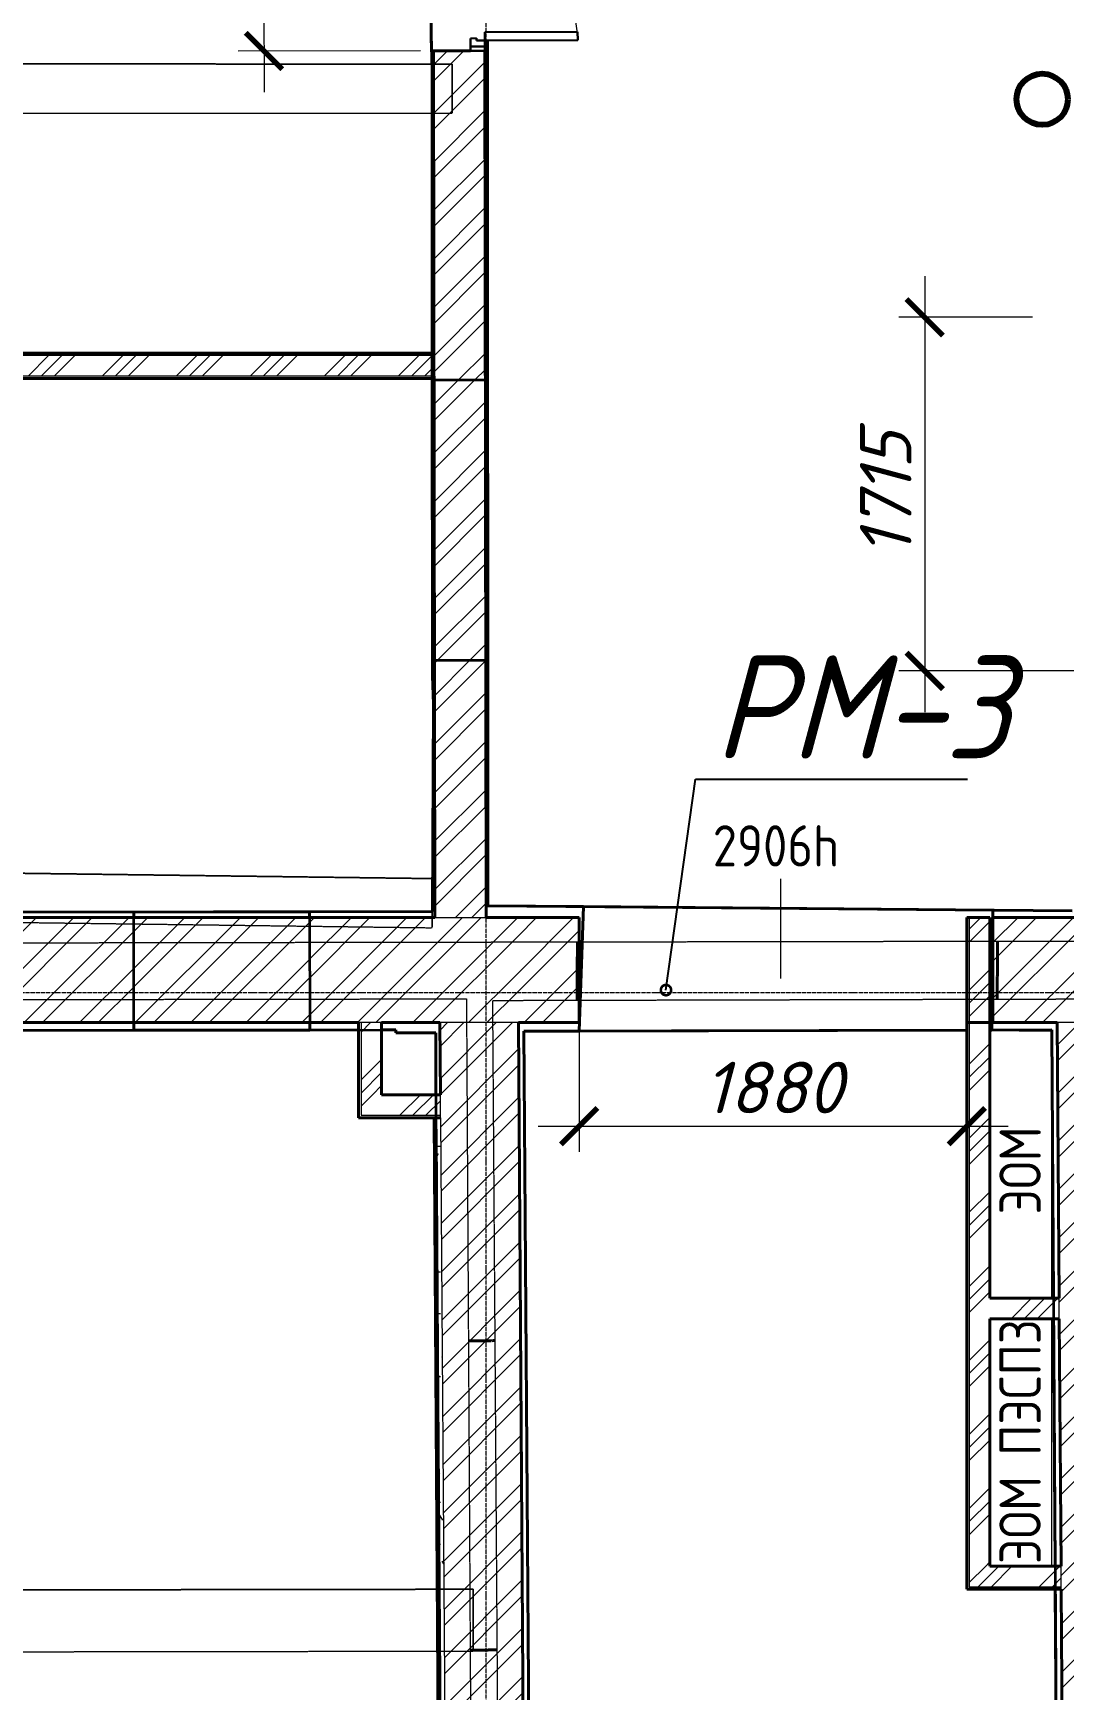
# Model space of a CAD drawing. Header units: millimetres. Extents: x 749182 to 2267578, y 70462 to 311449.
# Drawn here: x 1956584 to 1961583, y 92791 to 100827 of the extents above; entities that cross this region are included whole.
import ezdxf
from ezdxf import colors
from ezdxf.entities.mleader import LeaderData, LeaderLine
from ezdxf.math import Vec2, Vec3

# ---------------------------------------------------------------- set-up
doc = ezdxf.new("R2010")
doc.units = ezdxf.units.MM
for name, pattern in [('ADSK_Линия сетки', [25, 20, -2.5, 0, -2.5]), ('ADSK_Сверху', [4.5, 3, -1.5]), ('осеваяX2', [4, 2.5, -0.5, 0.5, -0.5])]:
    doc.linetypes.add(name, pattern=pattern)
doc.layers.get('Defpoints').update_dxf_attribs({"color": 255})
for name, color, linetype, lineweight in [('Аннотация', 7, 'Continuous', 9), ('Двери', 7, 'Continuous', 20), ('Каркас', 7, 'Continuous', 9), ('Оси', 165, 'осеваяX2', 13), ('Перекрытие', 7, 'Continuous', 18), ('Размер', 7, 'Continuous', 13), ('размеры', 7, 'Continuous', 9), ('Стены', 184, 'Continuous', 40), ('Стены внутренние', 7, 'Continuous', 18), ('Стены разрез', 7, 'Continuous', 35), ('Стены штриховка', 7, 'Continuous', 18), ('стояки', 7, 'Continuous', 9)]:
    doc.layers.add(name, color=color, linetype=linetype, lineweight=lineweight)
doc.layers.add('планы со стояками отопление_dwg', color=7, linetype='Continuous', lineweight=9, true_color=0x767676)
doc.styles.add('GOST 2.304_new', font='isocpeur.ttf', dxfattribs={"width": 0.9, "oblique": 15})
doc.styles.add('GOST Common_1', font='GOST_Common.ttf', dxfattribs={"width": 0.9, "height": 250})
doc.styles.add('М2', font='isocpeui.ttf')
doc.dimstyles.new('SPDS 1_100', dxfattribs={"dimscale": 100, "dimtxt": 2.5, "dimasz": 1.77, "dimexe": 1.25, "dimexo": 0.625, "dimtad": 1, "dimdec": 0, "dimrnd": 0.001, "dimzin": 9, "dimtxsty": 'М2', "dimblk": 'ARCHTICK', "dimcen": 2.5, "dimdle": 2, "dimclrt": 256, "dimadec": 0, "dimazin": 2, "dimtfac": 0.75, "dimtdec": 0, "dimtmove": 1, "dimatfit": 3, "dimfxl": 0, "dimtolj": 1, "dimlwd": 9, "dimlwe": 9, "dimarcsym": 0})
pattern_1 = [(45, (1958220.23, 75616.62), (-179.605, 179.605), []), (45, (1958283.73, 75616.62), (0, 359.2102), []), (45, (1958156.73, 75616.62), (0, 359.2102), [])]
pattern_2 = [(45, (1958220.23, 75616.62), (-117.8655, 117.8655), []), (45, (1958298.8, 75616.62), (-117.8655, 117.8655), [])]
pattern_3 = [(45, (1958220.23, 75616.62), (-134.7038, 134.7038), []), (45, (1958310.03, 75616.62), (-134.7038, 134.7038), [])]

# ---------------------------------------------------------------- blocks, each defined once
blk = doc.blocks.new('Существующие стены 2 этаж - Существующие стены 2 этаж-699583-01 План 1-го этажа маркировочный')
at = {"layer": 'Стены', "color": 254, "linetype": 'ADSK_Сверху', "true_color": 0xe8c5d7}
for p, q in [((1001.5, 20519.9), (1003.2, 20801.3)), ((1003.2, 20801.3), (1001.5, 20519.9)), ((3040.4, 20804.7), (3039.3, 20525)), ((3039.3, 20525), (3040.4, 20804.7)), ((3145.3, 20374.9), (3303.8, 20374.3)), ((3303.8, 20374.3), (3145.3, 20374.9)), ((474.4, 18867.6), (604.2, 18868.5)), ((474.4, 18867.6), (604.2, 18868.5)), ((498.8, 17367.3), (614.6, 17368.3)), ((614.6, 17368.3), (498.8, 17367.3))]:
    blk.add_line(p, q, dxfattribs=at)
at = {"layer": 'Стены', "color": 254, "linetype": 'ADSK_Сверху', "true_color": 0xeacadb}
for p, q in [((483, 17367.2), (497.8, 17367.3)), ((497.8, 17367.3), (483, 17367.2))]:
    blk.add_line(p, q, dxfattribs=at)
blk = doc.blocks.new('ADSK_БалкаЖБ_Прямоугольная - 238_4х457мм-834993-01 План 1-го этажа маркировочный')
at = {"layer": 'Каркас', "color": 253, "linetype": 'ADSK_Сверху', "true_color": 0xaaaaaa}
for p, q in [((-3208.248882, 119.2), (-3208.248882, -119.2)), ((-3208.248882, 119.2), (3208.248882, 119.2)), ((3208.248882, -119.2), (3208.248882, 119.2)), ((-3208.248882, -119.2), (3208.248882, -119.2))]:
    blk.add_line(p, q, dxfattribs=at)
at = {"layer": 'Каркас', "color": 253, "linetype": 'ADSK_Сверху', "true_color": 0xb2b2b2}
for p, q in [((-3208.248882, -119.2), (-3208.248882, 119.2)), ((3208.248882, 119.2), (-3208.248882, 119.2)), ((3208.248882, 119.2), (3208.248882, -119.2)), ((-3208.248882, -119.2), (3208.248882, -119.2))]:
    blk.add_line(p, q, dxfattribs=at)
blk = doc.blocks.new('ADSK_БалкаЖБ_Прямоугольная - 238_4х457мм-816425-01 План 1-го этажа маркировочный')
at = {"layer": 'Каркас', "color": 253, "linetype": 'ADSK_Сверху', "true_color": 0xaaaaaa}
for p, q in [((-2990.9, 119.2), (-2990.9, -119.2)), ((-2990.9, 119.2), (2990.9, 119.2)), ((2990.9, -119.2), (2990.9, 119.2)), ((-2990.9, -119.2), (2990.9, -119.2))]:
    blk.add_line(p, q, dxfattribs=at)
at = {"layer": 'Каркас', "color": 253, "linetype": 'ADSK_Сверху', "true_color": 0xb2b2b2}
for p, q in [((-2990.9, -119.2), (-2990.9, 119.2)), ((2990.9, 119.2), (-2990.9, 119.2)), ((2990.9, 119.2), (2990.9, -119.2)), ((-2990.9, -119.2), (2990.9, -119.2))]:
    blk.add_line(p, q, dxfattribs=at)
blk = doc.blocks.new('ADSK_БалкаЖБ_Прямоугольная - 300х281мм-835980-01 План 1-го этажа маркировочный')
at = {"layer": 'Каркас', "color": 253, "linetype": 'ADSK_Сверху', "true_color": 0xaaaaaa}
for p, q in [((-3175, 150), (-3175, -150)), ((-3175, 150), (3175, 150)), ((3175, -150), (3175, 150)), ((-3175, -150), (3175, -150))]:
    blk.add_line(p, q, dxfattribs=at)
at = {"layer": 'Каркас', "color": 253, "linetype": 'ADSK_Сверху', "true_color": 0xb2b2b2}
for p, q in [((-3175, -150), (-3175, 150)), ((3175, 150), (-3175, 150)), ((3175, 150), (3175, -150)), ((-3175, -150), (3175, -150))]:
    blk.add_line(p, q, dxfattribs=at)
blk = doc.blocks.new('Существующие стены 1 эт - Существующие стены 1 эт-653793-01 План 1-го этажа маркировочный')
at = {"layer": 'Стены'}
for p, q in [((294.1, 25199.7), (287.2, 28379.8)), ((294.1, 25199.7), (291, 26625)), ((298.3, 25037.3), (294.1, 25199.7)), ((296, 25125.2), (294.1, 25199.7)), ((566.9, 25175.6), (567.9, 20978.1)), ((566.9, 25175.6), (566.9, 25125.6)), ((296, 25125.2), (304.5, 25125.2)), ((554.5, 25125.6), (566.9, 25125.6)), ((300.6, 22092.3), (298.3, 25037.3)), ((300.5, 22167.4), (299.5, 23528.6)), ((307, 23528.6), (299.5, 23528.6)), ((567.3, 23528.6), (557, 23528.6)), ((567.3, 23528.6), (567.6, 22167.6)), ((300.5, 22167.4), (309.1, 22167.4)), ((559, 22167.6), (567.6, 22167.6)), ((305.9, 21955.8), (300.6, 22092.3)), ((300, 20950.1), (305.9, 21955.8)), ((567.9, 20978.1), (3402.1, 20953.8)), ((-3124.6, 20944.2), (300, 20950.1)), ((-1148.8, 20947.6), (-295.9, 20949.1)), ((-1148.8, 20947.6), (-1148.7, 20921)), ((-295.9, 20921), (-295.9, 20949.1)), ((1032.1, 20974.1), (1012.1, 20369.9)), ((1032.1, 20974.1), (3018.4, 20957.1)), ((3012.9, 20374.9), (3018.4, 20957.1)), ((-58.3, 20375.7), (-3945.4, 20369.1)), ((-1147.8, 20411), (-1147.8, 20373.8)), ((-295, 20375.3), (-1147.8, 20373.8)), ((-295, 20375.3), (-295, 20411)), ((82.2, 20375.9), (53.7, 20375.9)), ((122.4, 20375.9), (82.2, 20375.9)), ((122.4, 20361.7), (122.4, 20375.9)), ((315.8, 20361.7), (122.4, 20361.7)), ((315.8, 20061.6), (315.8, 20361.7)), ((2891.8, 20374.6), (743.8, 20369.2)), ((743.8, 20369.2), (775.6, 15773.7)), ((2891.8, 20374.6), (1012.1, 20369.9)), ((3303.8, 20375.6), (3003.8, 20374.9)), ((3012.9, 20374.9), (3003.8, 20374.9)), ((3312, 19074.9), (3303.8, 20375.6)), ((3320.3, 17774.9), (3312.7, 18974.9)), ((3349.9, 13098.5), (3321, 17662.9))]:
    blk.add_line(p, q, dxfattribs=at)
at = {"layer": 'Стены разрез'}
for p, q in [((484.5, 25125.5), (296, 25125.2)), ((296, 25125.2), (298.3, 25037.3)), ((566.9, 25125.6), (554.5, 25125.6)), ((567.3, 23528.6), (566.9, 25125.6)), ((298.3, 25037.3), (299.5, 23528.6)), ((299.5, 23528.6), (567.3, 23528.6)), ((567.6, 22167.6), (300.5, 22167.4)), ((300.5, 22167.4), (300.6, 22092.3)), ((567.9, 20978.1), (567.6, 22167.6)), ((300.6, 22092.3), (305.9, 21955.8)), ((305.9, 21955.8), (300, 20950.1)), ((1032.1, 20974.1), (567.9, 20978.1)), ((-1148.8, 20947.6), (-3124.6, 20944.2)), ((-1147.8, 20373.8), (-1148.8, 20947.6)), ((300, 20950.1), (-295.9, 20949.1)), ((-295.9, 20949.1), (-295, 20375.3)), ((1012.1, 20369.9), (1032.1, 20974.1)), ((3018.4, 20957.1), (3012.9, 20374.9)), ((3402.1, 20953.8), (3018.4, 20957.1)), ((-5601, 20366.2), (-1147.8, 20373.8)), ((-295, 20375.3), (82.2, 20375.9)), ((82.2, 20375.9), (122.4, 20375.9)), ((122.4, 20375.9), (122.4, 20361.7)), ((122.4, 20361.7), (315.8, 20361.7)), ((315.8, 20361.7), (315.8, 19923.8)), ((743.8, 20369.2), (1012.1, 20369.9)), ((775.3, 15823.7), (743.8, 20369.2)), ((3012.9, 20374.9), (3303.8, 20375.6)), ((3303.8, 20375.6), (3349.9, 13098.5)), ((315.8, 19923.8), (318.7, 19867.1)), ((318.7, 19867.1), (341.8, 15820.7))]:
    blk.add_line(p, q, dxfattribs=at)
blk = doc.blocks.new('AC_Дверь_Двупольная_Стальная - Д-11п 1500х2200h-2039716-01 План 1-го этажа маркировочный')
at = {"layer": 'Двери', "lineweight": 30}
for p, q in [((-700, 1075), (-660, 1075)), ((-700, 125), (-700, 1075)), ((-660, 1075), (-660, 125)), ((700, 575), (660, 575)), ((660, 575), (660, 125)), ((700, 125), (700, 575)), ((-750, 125), (-730, 125)), ((-750, 55), (-750, 125)), ((-730, 125), (-700, 125)), ((-730, 55), (-730, 125)), ((-730, 125), (-730, 55)), ((-660, 125), (-700, 125)), ((-700, 125), (-700, 85)), ((-700, 85), (-690, 85)), ((-690, 85), (-690, 55)), ((660, 125), (700, 125)), ((700, 85), (690, 85)), ((690, 85), (690, 55)), ((730, 125), (700, 125)), ((700, 125), (700, 85)), ((730, 55), (730, 125)), ((750, 125), (730, 125)), ((730, 125), (730, 55)), ((750, 55), (750, 125)), ((-730, 55), (-750, 55)), ((-690, 55), (-730, 55)), ((690, 55), (730, 55)), ((730, 55), (750, 55))]:
    blk.add_line(p, q, dxfattribs=at)
at = {"layer": 'Двери'}
for centre, radius, start, end in [((-700, 125), 950, 360, 90), ((700, 125), 450, 90, 180)]:
    blk.add_arc(centre, radius, start, end, dxfattribs=at)
blk = doc.blocks.new('планы со стояками отопление_dwg-1484427-01 План 1-го этажа маркировочный')
at = {"layer": 'стояки', "lineweight": 80}
blk.add_circle((175652.9, 180966.9), 124.3, dxfattribs=at)
blk = doc.blocks.new('_ArchTick')
at = {"color": 0, "linetype": 'ByBlock', "const_width": 0.15}
blk.add_lwpolyline([(-0.5, -0.5), (0.5, 0.5)], dxfattribs=at)
blk = doc.blocks.new('*D2863')
at = {"layer": 'Defpoints', "color": 0, "lineweight": 20, "transparency": 16777216}
for p in [(1961493.7, 99449.2), (1960907.7, 97734.1), (1962054.7, 97734.1)]:
    blk.add_point(p, dxfattribs=at)
at = {"layer": 'размеры', "color": 0, "lineweight": 9, "transparency": 16777216}
for p, q in [((1960907.7, 99649.2), (1960907.7, 97534.1)), ((1961431.2, 99449.2), (1960782.7, 99449.2)), ((1961992.2, 97734.1), (1960782.7, 97734.1))]:
    blk.add_line(p, q, dxfattribs=at)
at = {"layer": 'размеры', "color": 0, "lineweight": 9, "transparency": 16777216, "xscale": 177, "yscale": 177, "zscale": 177}
for p, rotation in [((1960907.7, 99449.2), 90), ((1960907.7, 97734.1), 270)]:
    blk.add_blockref('_ArchTick', p, dxfattribs=dict(at, rotation=rotation))
at = {"layer": 'размеры', "lineweight": 20, "transparency": 16777216, "insert": (1960718.6, 98591.7), "char_height": 250, "width": 515.472, "attachment_point": 5, "rotation": 90, "style": 'М2'}
blk.add_mtext('\\A1;1715', dxfattribs=at)
blk = doc.blocks.new('*D2895')
at = {"layer": 'Defpoints', "color": 0, "lineweight": 20, "transparency": 16777216}
for p in [(1958522.4, 102241.8), (1957703.1, 100740.6), (1958524.7, 100741.8)]:
    blk.add_point(p, dxfattribs=at)
at = {"layer": 'размеры', "color": 0, "lineweight": 9, "transparency": 16777216}
for p, q in [((1957700.5, 102440.6), (1957703.4, 100540.6)), ((1958459.9, 102241.7), (1957575.8, 102240.4)), ((1958462.2, 100741.7), (1957578.1, 100740.4))]:
    blk.add_line(p, q, dxfattribs=at)
at = {"layer": 'размеры', "color": 0, "lineweight": 9, "transparency": 16777216, "xscale": 177, "yscale": 177, "zscale": 177}
for p, rotation in [((1957700.8, 102240.6), 90.08814177171419), ((1957703.1, 100740.6), 270.0881417717142)]:
    blk.add_blockref('_ArchTick', p, dxfattribs=dict(at, rotation=rotation))
at = {"layer": 'размеры', "lineweight": 20, "transparency": 16777216, "insert": (1957889.4, 101490.9), "char_height": 250, "width": 560.473, "attachment_point": 5, "rotation": 270.08814, "style": 'М2'}
blk.add_mtext('\\A1;1500', dxfattribs=at)
blk = doc.blocks.new('*D2990')
at = {"layer": 'Defpoints', "color": 0, "lineweight": 20, "transparency": 16777216}
for p in [(1959232.3, 96342.5), (1961112, 96260.3), (1961112, 95525.3)]:
    blk.add_point(p, dxfattribs=at)
at = {"layer": 'размеры', "color": 0, "lineweight": 9, "transparency": 16777216}
for p, q in [((1959232.3, 96280), (1959232.3, 95400.3)), ((1961112, 96197.8), (1961112, 95400.3)), ((1959032.3, 95525.3), (1961312, 95525.3))]:
    blk.add_line(p, q, dxfattribs=at)
at = {"layer": 'размеры', "color": 0, "lineweight": 9, "transparency": 16777216, "xscale": 177, "yscale": 177, "zscale": 177, "rotation": 180}
blk.add_blockref('_ArchTick', (1959232.3, 95525.3), dxfattribs=at)
at = {"layer": 'размеры', "color": 0, "lineweight": 9, "transparency": 16777216, "xscale": 177, "yscale": 177, "zscale": 177}
blk.add_blockref('_ArchTick', (1961112, 95525.3), dxfattribs=at)
at = {"layer": 'размеры', "lineweight": 20, "transparency": 16777216, "insert": (1960172.2, 95712.8), "char_height": 250, "attachment_point": 5, "style": 'М2'}
blk.add_mtext('\\A1;1880', dxfattribs=at)
blk = doc.blocks.new('_DotSmall')
at = {"color": 0, "linetype": 'ByBlock', "lineweight": 35, "const_width": 0.5}
blk.add_lwpolyline([(-0.0625, 0, 1), (0.0625, 0, 1)], format="xyb", close=True, dxfattribs=at)

msp = doc.modelspace()

# ---------------------------------------------------------------- hatches: boundary and pattern name
at = {"layer": 'Стены внутренние', "lineweight": 9}
h = msp.add_hatch(dxfattribs=at)
h.set_pattern_fill('FP_1', color=256, style=0, pattern_type=2)
h.set_pattern_definition(pattern_2)
h.paths.add_polyline_path([(1958531.2044, 96537.6102), (1958781.2047, 96537.6102), (1958779.2866, 97784.4512), (1958529.2869, 97784.0666)])
h.paths.add_polyline_path([(1958527.193, 99145.1969), (1958777.1927, 99145.5812), (1958774.7364, 100742.2212), (1958524.7367, 100741.8366), (1958527.1929, 99145.2558)])
h.paths.add_polyline_path([(1958522.4292, 102241.8348), (1958772.4289, 102242.2503), (1958760.122, 110242.1781), (1958510.1223, 110241.7935), (1958522.4286, 102242.2194)])
h.paths.add_polyline_path([(1958508.384, 111371.7921), (1958758.3837, 111372.2172), (1958756.8048, 112398.492), (1958506.8045, 112398.492), (1958508.2547, 111455.8617)])
h = msp.add_hatch(dxfattribs=at)
h.set_pattern_fill('FP_6', color=256, style=0, pattern_type=2)
h.set_pattern_definition(pattern_1)
h.paths.add_polyline_path([(1957037.7708, 99163.407), (1958519.3806, 99163.407), (1958519.3806, 99263.407), (1953739.4745, 99263.407), (1953739.4745, 99163.407), (1955599.0985, 99163.407)])
h = msp.add_hatch(dxfattribs=at)
h.set_pattern_fill('FP_1', color=256, style=0, pattern_type=2)
h.set_pattern_definition(pattern_2)
h.paths.add_polyline_path([(1958529.2869, 97784.0666), (1958779.2866, 97784.4512), (1958777.1927, 99145.5812), (1958527.193, 99145.1966), (1958529.0531, 97936.054)])
h = msp.add_hatch(dxfattribs=at)
h.set_pattern_fill('FP_3', color=256, angle=45, style=0, pattern_type=2)
h.set_pattern_definition(pattern_3)
h.paths.add_polyline_path([(1958788.0783, 96027.6102), (1958936.941, 96027.6102), (1958933.4014, 96537.6102), (1957924.3417, 96537.6102), (1957925.2693, 96027.6102), (1958709.8717, 96027.6102)])
h.paths.add_polyline_path([(1956926.8417, 96027.6102), (1957071.514, 96027.6102), (1957071.514, 96537.6102), (1952589.1837, 96537.6102), (1952589.1837, 96027.6102), (1954808.303, 96027.6102)])
h = msp.add_hatch(dxfattribs=at)
h.set_pattern_fill('FP_3', color=256, angle=45, style=0, pattern_type=2)
h.set_pattern_definition(pattern_3)
h.paths.add_polyline_path([(1957072.4451, 96027.6102), (1957924.3411, 96027.6102), (1957924.3411, 96537.6102), (1957071.514, 96537.6102), (1957072.382, 96027.6102)])
h = msp.add_hatch(dxfattribs=at)
h.set_pattern_fill('FP_3', color=256, angle=45, style=0, pattern_type=2)
h.set_pattern_definition(pattern_3)
h.paths.add_polyline_path([(1961623.6448, 96027.6102), (1961653.7248, 96027.6102), (1961653.7248, 96537.6102), (1961238.6132, 96537.6102), (1961238.6132, 96027.6102), (1961622.3033, 96027.6102)])
h.paths.add_polyline_path([(1958968.7797, 96027.6102), (1959232.2917, 96027.6102), (1959232.2917, 96537.6102), (1958933.4014, 96537.6102), (1958936.941, 96027.6102), (1958964.0195, 96027.6102)])
h = msp.add_hatch(dxfattribs=at)
h.set_pattern_fill('FP_6', color=256, style=0, pattern_type=2)
h.set_pattern_definition(pattern_1)
h.paths.add_polyline_path([(1961224.0201, 96027.6102), (1961224.0201, 96537.6102), (1961124.0201, 96537.6102), (1961124.0201, 96027.6102)])
h = msp.add_hatch(dxfattribs=at)
h.set_pattern_fill('FP_6', color=256, style=0, pattern_type=2)
h.set_pattern_definition(pattern_1)
h.paths.add_polyline_path([(1958273.9407, 95678.1688), (1958273.9407, 96027.6102), (1958173.9407, 96027.6102), (1958173.9407, 95678.1688)])
h = msp.add_hatch(dxfattribs=at)
h.set_pattern_fill('FP_1', color=256, style=0, pattern_type=2)
h.set_pattern_definition(pattern_2)
h.paths.add_polyline_path([(1959015.8651, 84655.8711), (1958979.19, 89940.1858), (1958599.2005, 89937.3502), (1958635.8559, 84655.8711), (1958991.3519, 84655.8711)])
h.paths.add_polyline_path([(1958588.7888, 91437.5124), (1958968.7784, 91440.3349), (1958936.941, 96027.6102), (1958556.9318, 96027.6102), (1958588.7888, 91437.517)])
h = msp.add_hatch(dxfattribs=at)
h.set_pattern_fill('FP_6', color=256, style=0, pattern_type=2)
h.set_pattern_definition(pattern_1)
h.paths.add_polyline_path([(1961124.0201, 93391.5517), (1961224.0201, 93391.5517), (1961224.0201, 96027.6102), (1961124.0201, 96027.6102), (1961124.0201, 95986.5126)])
h = msp.add_hatch(dxfattribs=at)
h.set_pattern_fill('FP_1', color=256, style=0, pattern_type=2)
h.set_pattern_definition(pattern_2)
h.paths.add_polyline_path([(1961605.5358, 88174.9328), (1961985.537, 88176.0895), (1961930.3466, 96025.2503), (1961653.7248, 96025.2503), (1961653.7248, 96027.6102), (1961550.3206, 96027.6102), (1961605.5277, 88176.0895)])
h = msp.add_hatch(dxfattribs=at)
h.set_pattern_fill('FP_6', color=256, style=0, pattern_type=2)
h.set_pattern_definition(pattern_1)
h.paths.add_polyline_path([(1958560.0511, 95578.1688), (1958559.3571, 95678.1688), (1958173.9407, 95678.1688), (1958173.9407, 95578.1688), (1958559.3571, 95578.1688)])
h = msp.add_hatch(dxfattribs=at)
h.set_pattern_fill('FP_2', color=256, style=0, pattern_type=2)
h.set_pattern_definition([(0, (1958220.23, 75616.62), (406.4, 101.6), [33.528, -271.272, 33.528, -271.272, -1625.6]), (0, (1958220.23, 75616.62), (406.4, 101.6), [-609.6, 33.528, -576.072, 33.528, -271.272, -711.2]), (0, (1958220.23, 75616.62), (406.4, 101.6), [-1524, 33.528, -169.672, 33.528, -474.472]), (120, (1958372.63, 75667.42), (-291.1882, 301.1527), [33.528, -271.272, 33.528, -271.272, -1625.6]), (120, (1958372.63, 75667.42), (-291.1882, 301.1527), [-609.6, 33.528, -576.072, 33.528, -271.272, -711.2]), (120, (1958372.63, 75667.42), (-291.1882, 301.1527), [-1524, 33.528, -169.672, 33.528, -474.472]), (240, (1958423.43, 75870.62), (-115.2118, -402.7527), [33.528, -271.272, 33.528, -271.272, -1625.6]), (240, (1958423.43, 75870.62), (-115.2118, -402.7527), [-609.6, 33.528, -576.072, 33.528, -271.272, -711.2]), (240, (1958423.43, 75870.62), (-115.2118, -402.7527), [-1524, 33.528, -169.672, 33.528, -474.472])])
h.paths.add_polyline_path([(1958593.4189, 87888.6348), (1958613.4193, 87888.6348), (1958599.1991, 89937.5485), (1958579.2, 89937.3502), (1958593.3495, 87898.6348)])
h.paths.add_polyline_path([(1958568.7893, 91437.3736), (1958588.7888, 91437.517), (1958560.0521, 95565.4496), (1958540.1404, 95565.2281), (1958568.7893, 91437.3784)])
h = msp.add_hatch(dxfattribs=at)
h.set_pattern_fill('FP_6', color=256, style=0, pattern_type=2)
h.set_pattern_definition(pattern_1)
h.paths.add_polyline_path([(1961224.0201, 94591.5517), (1961560.4181, 94591.5517), (1961559.7149, 94691.5517), (1961224.0201, 94691.5517)])
h = msp.add_hatch(dxfattribs=at)
h.set_pattern_fill('FP_6', color=256, style=0, pattern_type=2)
h.set_pattern_definition(pattern_1)
h.paths.add_polyline_path([(1961568.8557, 93291.5517), (1961569.5589, 93291.5517), (1961568.8557, 93391.5517), (1961124.0201, 93391.5517), (1961124.0201, 93291.5517), (1961560.4181, 93291.5517)])

# ---------------------------------------------------------------- linework, layer by layer
at = {"layer": 'Аннотация'}
msp.add_line((1960210.4064, 96241.5009), (1960210.4064, 96725.5217), dxfattribs=at)
at = {"layer": 'Оси', "linetype": 'ADSK_Линия сетки'}
for p, q in [((1958780.1361, 71313.2448), (1958780.1361, 120038.4712)), ((1947134.001, 96173.407), (2015361.944, 96173.407))]:
    msp.add_line(p, q, dxfattribs=at)
at = {"layer": 'Перекрытие', "linetype": 'ADSK_Сверху'}
for p, q in [((1961822.67, 96422.2998), (1955438.5187, 96411.4485)), ((1952418.9705, 96132.5285), (1958685.1889, 96143.1793)), ((1958685.1889, 96143.1793), (1958713.8176, 91129.2024)), ((1958812.9792, 96135.4632), (1961673.0712, 96142.624)), ((1958867.1686, 88314.1338), (1958812.9792, 96135.4632)), ((1961524.0201, 95991.5517), (1961224.0201, 95991.5517)), ((1961224.0201, 95991.5517), (1961224.0201, 94691.5517)), ((1961524.0201, 94691.5517), (1961524.0201, 95991.5517)), ((1961224.0201, 94691.5517), (1961524.0201, 94691.5517)), ((1961524.0201, 94591.5517), (1961224.0201, 94591.5517)), ((1961224.0201, 94591.5517), (1961224.0201, 93391.5517)), ((1961524.0201, 93391.5517), (1961524.0201, 94591.5517)), ((1961224.0201, 93391.5517), (1961524.0201, 93391.5517))]:
    msp.add_line(p, q, dxfattribs=at)
at = {"layer": 'Стены внутренние', "lineweight": 40}
for p, q in [((1958704.7365, 100742.1135), (1958524.7367, 100741.8366)), ((1958524.7367, 100741.8366), (1958531.2044, 96537.6102)), ((1958781.2047, 96537.6102), (1958774.7364, 100742.2212)), ((1958519.3806, 99275.407), (1953851.4745, 99275.407)), ((1958519.3806, 99151.407), (1958519.3806, 99275.407)), ((1953727.4745, 99151.407), (1958519.3806, 99151.407)), ((1958531.2044, 96537.6102), (1952589.1837, 96537.6102)), ((1959232.2917, 96537.6102), (1958781.2047, 96537.6102)), ((1959232.2917, 96027.6102), (1959232.2917, 96537.6102)), ((1961112.0201, 96537.6102), (1961112.0201, 93279.5517)), ((1961224.0201, 96537.6102), (1961112.0201, 96537.6102)), ((1961224.0201, 94691.5517), (1961224.0201, 96537.6102)), ((1961653.7248, 96537.6102), (1961238.6132, 96537.6102)), ((1961238.6132, 96537.6102), (1961238.6132, 96027.6102)), ((1952589.1837, 96027.6102), (1958161.9407, 96027.6102)), ((1958161.9407, 96027.6102), (1958161.9407, 95566.1688)), ((1958273.9407, 95678.1688), (1958273.9407, 96027.6102)), ((1958273.9407, 96027.6102), (1958556.9318, 96027.6102)), ((1958556.9318, 96027.6102), (1958559.3571, 95678.1688)), ((1958968.7797, 91440.1497), (1958936.941, 96027.6102)), ((1958936.941, 96027.6102), (1959232.2917, 96027.6102)), ((1961224.0201, 96027.6102), (1961112.0201, 96027.6102)), ((1961238.6132, 96027.6102), (1961550.3206, 96027.6102)), ((1961550.3206, 96027.6102), (1961559.7149, 94691.5517)), ((1958559.3571, 95678.1688), (1958273.9407, 95678.1688)), ((1958161.9407, 95566.1688), (1958560.1344, 95566.1688)), ((1958560.1394, 95565.4502), (1958528.1401, 95565.2281)), ((1958528.1401, 95565.2281), (1958556.7896, 91437.2903)), ((1958560.1344, 95566.1688), (1958560.1394, 95565.4502)), ((1961559.7149, 94691.5517), (1961224.0201, 94691.5517)), ((1961224.0201, 93391.5517), (1961224.0201, 94591.5517)), ((1961224.0201, 94591.5517), (1961560.4181, 94591.5517)), ((1961560.4181, 94591.5517), (1961568.8557, 93391.5517)), ((1961568.8557, 93391.5517), (1961224.0201, 93391.5517)), ((1961112.0201, 93279.5517), (1961569.6433, 93279.5517)), ((1961569.6433, 93279.5517), (1961601.859, 88697.8371))]:
    msp.add_line(p, q, dxfattribs=at)
at = {"layer": 'Стены штриховка'}
for p, q in [((1958519.3806, 99263.407), (1953839.4745, 99263.407)), ((1958519.3806, 99273.407), (1953849.4745, 99273.407)), ((1958519.3806, 99153.407), (1953727.4745, 99153.407)), ((1958519.3806, 99163.407), (1953739.4745, 99163.407)), ((1958531.2044, 96537.6102), (1958781.2047, 96537.6102)), ((1961114.0201, 96537.6102), (1961114.0201, 93279.5517)), ((1961124.0201, 96537.6102), (1961124.0201, 93291.5517)), ((1958273.9407, 96027.6102), (1958161.9407, 96027.6102)), ((1958163.9407, 96027.6102), (1958163.9407, 95566.1688)), ((1958173.9407, 96027.6102), (1958173.9407, 95578.1688)), ((1958936.941, 96027.6102), (1958556.9318, 96027.6102)), ((1961653.7248, 96027.6102), (1961550.3206, 96027.6102)), ((1958560.1344, 95566.1688), (1958559.3571, 95678.1688)), ((1958163.9407, 95578.1688), (1958161.9407, 95578.1688)), ((1958161.9407, 95568.1688), (1958560.1205, 95568.1688)), ((1958173.9407, 95578.1688), (1958560.0511, 95578.1688)), ((1958530.1401, 95565.242), (1958558.7895, 91437.3042)), ((1958540.1399, 95565.3114), (1958568.7893, 91437.3736)), ((1958560.1394, 95565.4502), (1958588.7888, 91437.5124)), ((1961560.4181, 94591.5517), (1961559.7149, 94691.5517)), ((1961569.6433, 93279.5517), (1961568.8557, 93391.5517)), ((1961114.0201, 93291.5517), (1961112.0201, 93291.5517)), ((1961112.0201, 93281.5517), (1961569.6292, 93281.5517)), ((1961124.0201, 93291.5517), (1961569.5589, 93291.5517))]:
    msp.add_line(p, q, dxfattribs=at)

# ---------------------------------------------------------------- block references
at = {"layer": 'Двери', "rotation": 270.0881417659776}
msp.add_blockref('AC_Дверь_Двупольная_Стальная - Д-11п 1500х2200h-2039716-01 План 1-го этажа маркировочный', (1958648.5828, 101492.028), dxfattribs=at)
at = {"layer": 'Каркас', "color": 253, "linetype": 'ADSK_Сверху', "true_color": 0xaaaaaa}
for name, p, rotation in [('ADSK_БалкаЖБ_Прямоугольная - 238_4х457мм-834993-01 План 1-го этажа маркировочный', (1955407.0889, 100559.8203), 359.9617034985983), ('ADSK_БалкаЖБ_Прямоугольная - 238_4х457мм-816425-01 План 1-го этажа маркировочный', (1955528.992, 96645.7791), 359.258691170536), ('ADSK_БалкаЖБ_Прямоугольная - 300х281мм-835980-01 План 1-го этажа маркировочный', (1955542.7719, 93124.6903), 0.08156364355657254)]:
    msp.add_blockref(name, p, dxfattribs=dict(at, rotation=rotation))
at = {"layer": 'планы со стояками отопление_dwg', "color": 6, "true_color": 0xff00ff}
msp.add_blockref('планы со стояками отопление_dwg-1484427-01 План 1-го этажа маркировочный', (1785824.7266, -80460.4271), dxfattribs=at)
at = {"layer": 'Стены', "color": 254, "linetype": 'ADSK_Сверху', "true_color": 0xe8c5d7}
msp.add_blockref('Существующие стены 2 этаж - Существующие стены 2 этаж-699583-01 План 1-го этажа маркировочный', (1958220.2258, 75616.6187), dxfattribs=at)
at = {"layer": 'Стены', "color": 243, "true_color": 0xbb5389}
msp.add_blockref('Существующие стены 1 эт - Существующие стены 1 эт-653793-01 План 1-го этажа маркировочный', (1958220.2258, 75616.6187), dxfattribs=at)

# ---------------------------------------------------------------- texts
at = {"layer": 'Аннотация', "insert": (1959880.1064, 96985.0946), "char_height": 200, "width": 793.670625, "attachment_point": 1, "style": 'GOST Common_1'}
msp.add_mtext('2906h', dxfattribs=at)
at = {"layer": 'Аннотация', "char_height": 200, "attachment_point": 1, "rotation": 90, "style": 'GOST Common_1'}
for s, insert, width in [('ЭОМ', (1961270.4348, 95097.4992), 555.569438), ('ПЭСПЗ', (1961270.4348, 93925.961), 858.607313), ('ЭОМ', (1961270.4348, 93402.086), 555.569438)]:
    msp.add_mtext(s, dxfattribs=dict(at, insert=insert, width=width))

# ---------------------------------------------------------------- dimensions: what is measured, and where the dimension line sits
at = {"layer": 'размеры', "lineweight": 20}
for base, p1, p2, angle, picture, middle in [((1957703.1011, 100740.5726), (1958522.4292, 102241.8348), (1958524.7367, 100741.8366), 270.08814177, '*D2895', (1957889.4471, 101490.8601)), ((1960907.6848, 97734.1498), (1961493.7248, 99449.2406), (1962054.7329, 97734.1498), 90, '*D2863', (1960718.5749, 98591.6952))]:
    dim = msp.add_linear_dim(base=base, p1=p1, p2=p2, angle=angle, dimstyle='SPDS 1_100', dxfattribs=at)
    dim.commit()
    dim.dimension.update_dxf_attribs({"geometry": picture, "text_midpoint": middle})
dim = msp.add_linear_dim(base=(1961112.0201, 95525.3418), p1=(1959232.2917, 96342.4817), p2=(1961112.0201, 96260.2509), dimstyle='SPDS 1_100', dxfattribs=at)
dim.commit()
dim.dimension.update_dxf_attribs({"geometry": '*D2990', "text_midpoint": (1960172.1559, 95712.8418)})

# ---------------------------------------------------------------- leaders
at = {"layer": 'Размер', "color": 210, "ltscale": 20}
ml = msp.add_multileader_mtext('Standard', dxfattribs=at)
ml.set_content('\\A1;РМ-3', color=210, style='GOST 2.304_new')
ml.set_leader_properties()
ml.set_arrow_properties(name='DOTSMALL')
ml.build(insert=Vec2(0, 0))
ml.multileader.update_dxf_attribs({"text_left_attachment_type": 6, "text_right_attachment_type": 6, "dogleg_length": 1, "arrow_head_size": 100})
ctx = ml.context
ctx.base_point, ctx.char_height, ctx.arrow_head_size, ctx.landing_gap_size, ctx.plane_origin = Vec3(1959816.1992, 97208.7344), 500, 100, 0, Vec3(1938082.3187, 237261.0046)
ctx.left_attachment, ctx.right_attachment, ctx.text_align_type = 6, 6, 1
notes = []
notes.append((ctx, [(1, (1, 1, 0), (1959796.1992, 97208.7344), (1, 0), 20, [(0, [(1959652.9485, 96185.5081)], 0, [])])]))
ctx.mtext.insert, ctx.mtext.rotation, ctx.mtext.width, ctx.mtext.alignment, ctx.mtext.flow_direction = Vec3(1960602.6738, 97808.7344), 6.283185307, 1286.674802, 2, 5
for ctx, leaders in notes:
    for number, flags, end, landing, length, lines in leaders:
        leader = LeaderData()
        leader.index, (leader.has_last_leader_line, leader.has_dogleg_vector, leader.attachment_direction) = number, flags
        leader.last_leader_point, leader.dogleg_vector, leader.dogleg_length = Vec3(end), Vec3(landing), length
        for number, points, colour, breaks in lines:
            line = LeaderLine()
            line.index, line.vertices, line.color, line.breaks = number, Vec3.list(points), colors.encode_raw_color(colour), breaks
            leader.lines.append(line)
        ctx.leaders.append(leader)

doc.saveas('drawing.dxf')
